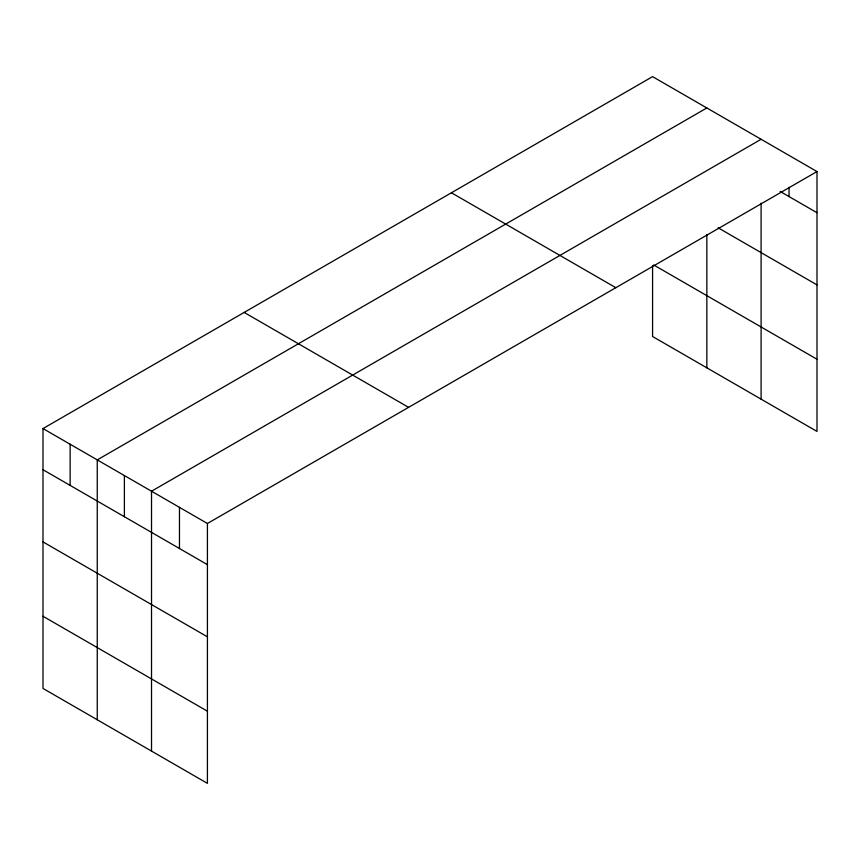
<?xml version="1.0" encoding="UTF-8"?>
<svg xmlns="http://www.w3.org/2000/svg" width="860" height="860" viewBox="0 0 860 860"><rect width="100%" height="100%" fill="white"/><g stroke="black" fill="none" stroke-linecap="round" stroke-linejoin="round"><path stroke-width="1.29" d="M817 171.559L207.421 523.493L207.421 783.363L43 688.441L43 428.57L652.579 76.637L817 171.559L817 431.43L652.579 336.507L652.579 265.665M761.1 203.164L761.1 399.158M706.845 107.962L97.255 459.896L97.255 719.766M761.1 139.288L151.521 491.221L151.521 751.092M780.106 191.415L817 212.721M718.143 227.814L817 284.896M653.707 264.977L817 359.254M451.425 192.769L615.835 287.702M244.165 312.427L408.575 407.361M43 428.57L207.421 523.493M43 469.732L207.421 564.654M43 541.908L207.421 636.83M43 616.265L207.421 711.198M789.05 187.286L789.05 196.585M706.845 234.576L706.845 367.833M179.471 507.357L179.471 548.519M124.388 475.558L124.388 516.72M70.133 444.233L70.133 485.395"/></g></svg>
